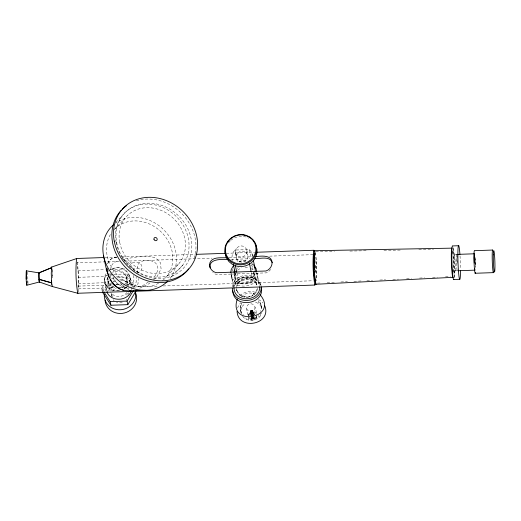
<?xml version="1.0" encoding="UTF-8"?>
<svg xmlns="http://www.w3.org/2000/svg" width="521" height="521" viewBox="0 0 521 521"><rect width="100%" height="100%" fill="white"/><g stroke="black" fill="none" stroke-linecap="round" stroke-linejoin="round"><path stroke-width="0.39" stroke-dasharray="2.6 1.95" d="M78.091 287.299C78.222 279.334 78.788 270.191 76.743 262.897M244.238 278.781L244.232 279.289C240.891 280.259 237.973 282.714 236.899 286.075C238.462 276.736 254.202 275.589 256.918 284.967M241.731 279.764L241.724 280.298L241.633 279.803M116.711 257.14C112.582 257.146 108.401 260.135 107.469 264.407M137.837 273.199L137.244 265.612C140.546 259.23 150.048 258.891 155.375 262.884C160.546 267.273 156.613 274.574 152.94 278.488M27.997 283.717L27.606 272.125M78.3 291.897L78.534 277.804L77.544 261.776M455.1 269.976L454.11 278.312A16.933 1.172 88 0 0 454.286 262.61A16.933 1.172 88 0 0 453.023 247.045M108.518 275.772L105.06 275.896L104.395 279.738L105.105 283.072L108.557 282.955L107.613 279.627L107.906 277.289M108.231 278.885C106.499 283.984 111.24 288.654 116.203 288.406M110.68 269.898C110.38 265.176 114.32 260.663 119.224 261.36L76.971 262.825M231.676 273.004C229.768 278.8 235.245 284.258 240.995 283.216M232.105 273.818C227.579 291.128 261.776 289.494 256.97 272.958L259.399 284.805L258.097 282.095L256.039 279.803M234.893 272.893C230.484 288.452 259.289 287.071 253.545 272.249L256.899 284.87M106.037 273.746C102.526 279.204 105.9 285.593 106.623 291.317C105.581 287.625 106.642 283.489 109.377 280.793M107.88 277.172L107.567 279.399L109.729 290.471L109.384 288.269L109.703 286.042L110.654 283.945M128.381 289.826L128.694 287.599M131.598 289.715C131.8 283.255 131.045 275.505 126.271 270.679A13.038 12.035 -11.6 0 0 117.336 267.67L113.839 268.269L110.817 269.858M232.477 287.045C233.792 272.398 258.436 270.809 261.014 285.56M234.001 288.067C233.968 273.375 259.243 272.138 259.738 287.175M240.891 312.366C240.083 309.311 239.667 305.944 241.51 303.157L242.187 306.452L241.132 308.777L241.067 313.075M252.939 311.05C253.427 312.815 250.249 313.29 250.184 311.467C252.021 307.423 254.645 313.629 253.857 315.537M249.995 316.136C250.021 313.811 253.486 312.958 254.73 314.847M256.436 272.333C255.752 286.114 232.119 287.292 230.914 273.212M257.413 287.761C257.289 296.26 245.736 300.252 239.653 294.912C232.763 283.737 237.14 291.975 239.569 294.365C245.345 299.451 256.417 296.143 257.146 288.106M254.73 317.335C254.228 320.239 249.878 319.099 248.719 317.256M256.853 316.299L256.299 318.201L253.74 320.037M261.112 304.765L261.789 308.061L260.708 305.814L258.996 303.906L258.318 300.61C261.392 303.196 262.441 307.911 260.357 311.415M253.909 274.56C253.395 283.346 238.169 285.033 234.925 277.322M107.658 263.646C108.856 260.37 111.787 257.888 115.206 257.218M115.239 257.218L116.665 257.433M454.019 273.466L454.976 270.523M106.317 275.114C101.217 282.923 108.629 292.346 117.479 290.444A13.038 12.035 -11.6 0 0 120.618 289.969M232.145 271.252L232.959 269.005M235.824 273.056L234.932 276.827L236.488 287.957M233.219 287.266C236.729 274.183 256.918 273.408 261.171 286.303M234.535 285.664L235.805 282.87M237.543 308.048L238.963 304.922L240.78 302.74M248.439 315.218C249.416 311.988 254.3 311.265 256.195 314.046M248.524 315.615C249.494 312.385 254.385 311.662 256.28 314.443M254.17 317.68L252.822 318.644L251.467 317.771M256.638 316.879C255.661 320.109 250.77 320.838 248.882 318.051M242.669 316.41C247.618 322.955 259.451 320.858 261.822 312.971M130.589 286.068C133.89 283.639 134.372 279.145 133.526 275.407M123.158 257.81L122.702 258.755L122.936 257.797L127.411 258.533L141.106 256.254L147.391 256.117L154.008 257.374L157.355 259.386L160.357 262.577L161.087 268.94L156.906 276.879L153.102 280.233M126.277 283.952C130.458 276.163 119.374 267.833 112.569 272.913M129.416 284.479C133.109 276.664 125.105 267.273 116.958 267.683A13.038 12.035 -11.6 0 0 110.719 269.409M134.177 287.019L135.558 284.609L136.339 280.884L136.118 276.697M102.409 291.968L101.673 288.387L107.938 277.993M102.826 291.278L109.508 280.194M109.527 276.143L112.08 273.323M252.366 256.299A10.596 9.782 -11.6 0 0 250.985 251.519L249.357 249.572L234.951 250.034L233.343 252.079A10.596 9.782 -11.6 0 0 232.783 260.617M235.218 273.421A10.596 9.782 -11.6 0 0 236.247 275.72L237.869 277.667L252.275 277.205L253.883 275.153A10.596 9.782 -11.6 0 0 255.153 271.545M109.338 274.469L110.354 273.251M124.083 284.876C132.301 277.615 120.481 266.153 112.347 271.819M126.877 286.205C129.618 283.509 130.68 279.373 129.631 275.681M126.922 292.528C123.177 297.693 114.386 297.817 110.706 292.502M241.549 297.217C244.147 293.245 249.689 291.864 253.942 293.837L253.16 293.349L254.834 294.424M242.187 306.452L244.974 303.639M256.052 317.002C255.134 318.513 251.949 320.115 250.972 317.908M270.764 269.474L268.035 272.092L266.355 272.874L219.198 274.502C216.814 274.951 214.574 273.968 212.75 272.522M228.445 242.793L230.302 240.787M115.818 222.408L121.836 216.085M114.444 229.429L124.838 218.501M167.104 275.961L179.686 262.734M182.689 265.156L170.113 278.383A39.127 34.041 43.6 0 0 164.174 230.191A39.127 34.041 43.6 0 0 115.649 223.131M238.266 267.501L237.263 268.452M237.615 270.165L241.542 267.586M150.087 282.773L148.882 283.782L139.348 288.419M239.191 262.083L240.858 261.041L246.947 260.962L243.6 260.624L240.272 261.132L237.172 262.376M111.481 279.041L113.78 277.778M113.174 281.405L115.909 279.992M123.588 285.234L119.771 287.24M236.925 281.392C241.607 277.198 248.667 276.143 254.378 278.748M239.881 295.609C244.544 291.434 251.565 290.386 257.257 292.978M148.342 281.985C145.639 283.528 139.765 288.81 137.225 285.84L138.019 283.724L138.241 278.566M230.764 240.285L234.255 238.032A15.708 14.503 -11.6 0 1 246.446 237.075L248.921 238.195M124.35 286.185L120.963 287.853M126.57 287.8L123.809 289.175M253.818 317.953L252.555 318.305L250.751 317.706M116.307 276.931C122.305 275.414 129.442 278.468 131.455 284.551M252.314 315.785L253.304 315.746M119.85 290.171L117.101 290.457A13.038 12.035 -11.6 0 1 108.166 287.442L106.108 285.15L104.806 282.447M317.413 283.144L321.47 282.942M327.142 282.662L334.443 282.297M340.929 281.978L347.409 281.653M353.896 281.333L361.196 280.969M366.869 280.689L372.548 280.409M379.842 280.044L385.52 279.764M392.814 279.406L398.493 279.126M406.595 278.722L411.46 278.481M419.568 278.077L424.433 277.836M432.541 277.433L437.406 277.192M445.514 276.794L450.378 276.553M246.479 283.027C252.744 283.658 259.243 277.921 256.645 271.363M105.17 257.498L116.496 257.107M122.09 256.912L195.479 254.372M226.316 253.304L254.723 252.32M124.825 261.171L212.04 258.149M229.045 257.556L252.053 256.781M269.539 256.156L313.271 254.645M231.304 259.393L250.002 258.748M457.464 254.691L454.429 254.802L452.684 250.49M77.942 270.601L105.424 269.65M110.27 269.481L124.819 268.979M131.963 268.732L137.16 268.549M136.072 271.884L137.564 271.832M113.239 274.417L110.029 274.528L110.758 278.11L113.975 277.999M114.04 274.391L126.896 273.942L135.414 287.221M78.228 277.322L104.877 276.397M117.186 277.888L127.632 277.53L134.444 288.146M78.267 283.645L104.916 282.721M454.833 270.536A7.939 0.554 88 0 0 455.035 259.588A7.939 0.554 88 0 0 454.032 257.882A7.939 0.554 88 0 0 454.833 270.536L457.868 270.432M78.189 286.114L112.992 284.909M116.229 284.798L121.894 284.603M125.945 284.459L132.419 284.238M78.437 288.881L114.867 287.618M119.726 287.455L126.981 287.201M131.735 287.038L158.319 286.114M163.177 285.951L313.114 280.754M315.791 251.741L334.456 251.376M349.871 251.07L366.908 250.738M383.951 250.399L400.18 250.08M418.838 249.715L433.446 249.422M119.609 279.432C123.379 279.412 127.131 281.757 128.348 285.397L126.531 276.527M252.646 320.2L249.644 319.204L248.537 317.563M244.961 267.032L249.214 268.178M125.392 287.253C119.055 286.276 113.93 281.125 111.807 275.244M255.479 302.05L258.996 303.906M114.77 287.416L110.432 285.352L107.906 281.601M123.959 259.517C128.785 262.128 132.399 266.628 134.555 271.61M258.611 299.568L261.607 301.49L262.988 303.033M253.056 265.287L251.194 263.665M250.679 265.013L253.343 267.175M240.487 310.392L241.568 312.639L243.281 314.547M252.229 263.561L253.447 265.02M251.317 268.484L252.522 269.989M101.673 288.387L103.379 291.044M252.001 267.468C259.243 279.471 235.694 286.517 234.131 273.102M248.289 316.364C246.947 311.578 255.023 309.533 256.462 314.137C256.013 310.321 255.505 302.525 249.683 303.99C244.369 305.508 247.508 312.112 248.133 315.596M254.828 314.586C253.968 311.819 249.116 313.049 249.924 315.921M246.713 308.692C248.146 313.297 256.228 311.252 254.886 306.465M253.226 272.457L253.87 273.838M254.183 293.922L254.398 294.398L254.333 293.779M256.892 289.728L257.074 290.164L256.931 289.637M249.52 296.423L249.741 296.95L249.624 296.403M252.04 295.433L252.249 295.941L252.125 295.4M246.83 296.801L247.045 297.361L246.934 296.814M239.426 281.425L239.575 281.841L239.575 281.281M255.785 282.61L257.042 285.378L256.86 284.785M244.147 296.56L244.342 297.139L244.232 296.586M241.646 295.7L241.822 296.306L241.731 295.759M237.81 283.398L237.928 283.815L237.85 283.307M255.85 282.682L255.987 283.19C253.401 279.51 248.478 278.175 244.232 279.289L244.134 278.794M252.027 279.445L252.151 279.94L252.112 279.497M249.513 278.611L249.631 279.1L249.611 278.644M246.824 278.39L246.928 278.878L246.928 278.396M252.008 253.812L252.646 256.918M261.496 307.208L261.763 308.523M249.357 249.572L251.115 258.116M260.031 302.519L260.708 305.814M260.226 312.659L260.767 315.296M246.843 250.301L247.898 255.453M251.317 272.542L252.275 277.205M258.676 315.342L259.08 317.315M256.195 315.602L256.873 318.898M252.796 310.75L253.707 315.433M252.574 310.503L253.493 314.997M252.802 311.994L253.421 314.99M253.896 317.96L254.3 319.933M252.281 310.314L253.812 318.246M251.943 310.203L253.173 316.195M252.294 312.463L253.525 318.455M251.578 310.177L252.809 316.162M251.956 312.6L252.574 315.596M252.724 316.345L253.186 318.591M251.22 310.229L252.444 316.214M251.597 312.659L252.21 315.648M252.366 316.397L252.822 318.644M250.881 310.366L251.956 315.602M251.233 312.626L251.845 315.622M252.001 316.371L252.464 318.618M250.594 310.575L251.669 315.811M250.894 312.515L251.506 315.511M251.663 316.26L252.125 318.5M250.373 310.835L251.832 318.318M250.23 311.141L251.148 315.817M250.184 311.467L251.109 315.954M250.992 317.719L251.532 320.356M234.951 250.034L237.504 262.467M235.394 252.639L236.456 257.797M248.224 317.491L248.764 320.128M236.912 273.004L237.869 277.667M245.912 317.953L246.179 319.269M234.359 274.574L235.251 278.911M240.455 305.482L241.132 308.777M241.568 312.639L241.835 313.955M240.103 307.95L240.78 311.245M231.252 275.42L233.525 286.491M126.896 273.942L127.632 277.53M111.878 297.276L111.142 293.694A8.46 7.808 -11.6 0 0 113.35 297.133M453.303 248.55L454.586 255.323M260.708 284.075L261.021 286.055M236.56 288.484L236.931 290.861L236.899 290.418M236.827 285.567L236.899 286.075M237.908 292.515L237.986 293.056L237.973 292.594M52.126 268.81L52.686 277.823M27.561 283.053L27.346 280.539M52.308 270.581L52.471 272.815M315.257 260.637L315.687 272.548M315.218 265.684L315.387 272.437M52.601 275.27L52.706 279.041M315.407 252.438A16.919 1.172 88 0 1 316.566 280.839M126.955 299.223A8.46 7.808 -11.6 0 1 126.017 300.304M122.246 302.46A8.46 7.808 -11.6 0 1 116.496 302.193M114.086 300.715A8.46 7.808 -11.6 0 1 113.135 299.699M111.579 295.264A8.46 7.808 -11.6 0 1 111.859 293.225M112.686 291.304A8.46 7.808 -11.6 0 1 115.753 288.334M117.785 287.481A8.46 7.808 -11.6 0 1 125.945 289.227M128.153 292.659A8.46 7.808 -11.6 0 1 128.453 294.678M105.021 291.135A15.819 14.608 -11.6 0 1 112.087 282.727M113.298 282.095A15.819 14.608 -11.6 0 1 117.218 280.806M120.644 280.48A15.819 14.608 -11.6 0 1 133.663 287.338M452.671 251.011A14.718 1.022 88 0 1 453.517 273.746M127.443 293.134A8.46 7.808 -11.6 0 1 126.61 295.049M110.875 290.998A8.46 7.808 -11.6 0 1 113.278 286.055M115.669 284.414A8.46 7.808 -11.6 0 1 121.419 283.743M126.564 287.214A8.46 7.808 -11.6 0 1 127.417 289.077M107.098 291.962A15.819 14.608 -11.6 0 1 114.053 285.775M116.632 284.811A15.819 14.608 -11.6 0 1 122.083 284.179M158.605 283.235A35.272 30.68 43.6 0 1 117.284 274.827A35.272 30.68 43.6 0 1 110.882 233.708M114.353 229.299A35.272 30.68 43.6 0 1 162.715 233.532A35.272 30.68 43.6 0 1 161.992 281.053M126.369 286.81A13.038 12.035 -11.6 0 1 123.718 288.719M108.068 271.311A13.038 12.035 -11.6 0 1 109.599 270.093M452.658 251.747A13.8 0.957 88 0 1 453.42 273.629M129.371 266.192A6.545 5.685 -9 0 1 139.817 263.209A6.545 5.685 -9 0 1 138.553 272.678M457.236 254.964A8.251 0.573 88 0 0 457.191 263.691A7.939 0.554 88 0 1 457.197 255.257M315.296 252.802A15.864 1.101 88 0 1 316.494 280.005M460.036 255.935A16.933 1.172 88 0 1 460.486 268.882M457.119 270.223A8.251 0.573 88 0 1 456.435 258.507A8.251 0.573 88 0 1 457.191 256.006M475.413 258.761A8.251 0.573 88 0 1 475.627 266.941M475.426 257.543A11.39 0.788 88 0 1 475.732 267.599M475.406 261.555A8.251 0.573 88 0 1 475.478 266.947M136.339 200.813A44.728 38.912 43.6 0 1 181.901 213.753A44.728 38.912 43.6 0 1 193.91 259.139M236.326 248.484L235.635 249.787A6.063 5.594 -11.6 0 0 235.87 253.994L237.823 256.111L239.178 256.723A5.731 5.295 -11.6 0 0 243.626 256.371L244.903 255.55L246.609 253.154A6.063 5.594 -11.6 0 0 246.374 248.94L244.421 246.83L243.066 246.218A5.731 5.295 -11.6 0 0 238.618 246.57L236.326 248.484M237.381 253.642L236.69 254.945A6.063 5.594 -11.6 0 0 236.925 259.152L238.879 261.262L240.233 261.881A5.731 5.295 -11.6 0 0 244.681 261.529L245.958 260.708L247.664 258.305A6.063 5.594 -11.6 0 0 247.429 254.098L245.476 251.982L244.121 251.369A5.731 5.295 -11.6 0 0 239.673 251.721L237.381 253.642M116.678 242.662A40.312 35.07 43.6 0 0 178.683 272.444A40.312 35.07 43.6 0 0 166.407 207.312A40.312 35.07 43.6 0 0 116.678 242.662M119.674 242.245A35.272 30.68 43.6 0 0 173.923 268.302A35.272 30.68 43.6 0 0 163.184 211.311A35.272 30.68 43.6 0 0 119.674 242.245M116.111 242.421A39.127 34.041 43.6 0 0 176.293 271.33A39.127 34.041 43.6 0 0 164.382 208.107A39.127 34.041 43.6 0 0 116.111 242.421"/><path stroke-width="0.78" d="M51.859 284.655L51.677 282.857L39.095 279.399L39.016 277.993A4.722 0.326 88 0 1 38.99 273.72M39.095 279.399L38.99 278.097A4.722 0.326 88 0 1 38.964 273.818L39.042 273.102M51.748 266.967L51.266 273.18L51.677 282.883L39.101 279.263L39.394 281.991L52.237 286.498L77.74 293.258L314.84 285.046L315.4 283.685M51.332 269.077L51.579 267.071L76.867 258.475L103.555 257.556M230.796 272.483L231.22 269.513L233.506 265.502M234.014 272.366L234.333 270.145M259.738 287.175C259.771 301.867 234.496 303.098 234.001 288.067M261.223 287.377C261.262 303.893 232.848 305.286 232.288 288.38M39.212 281.112L39.394 281.991L39.524 281.555M255.31 256.671C260.669 256.026 271.76 254.45 272.105 262.708C272.053 266.374 269.513 269.93 265.97 270.992L218.813 272.626C213.512 273.655 208.263 268.107 209.865 262.884C212.444 256.234 221.425 258.201 226.85 257.661M210.093 267.918C208.563 258.266 222.291 259.393 228.048 259.51M26.33 271.819L26.239 280.943L26.773 285.241L39.472 281.972L39.244 281.014M27.001 284.661L26.773 285.241M76.561 258.572C75.493 270.054 75.806 281.887 77.74 293.258L78.039 293.167M315.153 279.679L314.73 280.702L313.596 269.631L313.85 254.684L314.332 255.433M39.01 273.199L39.108 272.77L51.436 267.742L39.082 272.874L26.284 270.829L26.141 279.126M39.062 273.18L39.121 272.77M39.472 281.972L39.57 281.542L39.505 281.874M131.175 291.154C127.678 301.32 110.914 302.239 106.948 291.994M237.329 298.956C227.527 327.312 279.503 318.409 260.253 294.899M102.409 291.968L110.927 305.247L127.801 304.661L127.065 301.079L133.33 290.685M127.801 304.661L136.15 290.803M146.564 290.347C137.987 289.63 128.804 292.457 120.546 289.344C107.704 283.378 106.095 267.787 103.529 255.648M26.851 284.205L26.389 281.965M51.859 284.629L52.406 286.439M314.306 251.363L313.662 250.36C312.6 261.842 312.913 273.675 314.84 285.046M129.67 290.679L130.953 290.497M315.817 284.271L452.834 277.341M196.293 254.339L225.508 253.33M256.345 252.262L313.968 250.269M458.747 245.723L452.684 245.932A16.933 1.172 88 0 0 451.948 262.831A16.933 1.172 88 0 0 453.856 279.484M254.88 258.579C260.142 258.93 269.911 255.531 272.236 262.714M457.51 254.378L474.638 253.786M457.926 270.744L475.061 270.152M475.139 273.264L493.361 272.633M453.55 279.51L459.613 279.302M103.803 291.708L110.191 301.666L127.065 301.079M120.729 289.344L123.62 290.34M120.625 289.311C116.398 287.162 112.927 283.854 110.374 279.868M253.753 264.798L256.085 268.654L256.54 271.591M254.886 267.774L255.251 268.237M109.149 277.361L107.098 270.757L107.131 271.402M264.785 305.873C272.19 324.563 238.051 331.122 237.075 311.369M26.408 270.79L26.545 271.239M253.284 260.031L254.88 267.801M249.403 263.216L251.155 271.767M235.316 265.228L236.749 272.223M233.304 264.095L234.899 271.871M209.533 264.876L209.859 266.465M110.191 301.666L110.927 305.247M261.268 286.96C265.423 304.909 233.323 309.07 232.744 290.607M39.153 280.181L39.264 281.145L39.101 279.263M51.52 280.695L51.677 282.857M106.961 268.426L107.052 269.982M106.994 268.79L107.059 270.099M135.46 291.552A15.819 14.608 -11.6 0 1 120.97 309.735A15.819 14.608 -11.6 0 1 104.356 294.15M135.18 292.359A15.819 14.608 -11.6 0 1 124.578 312.932A15.819 14.608 -11.6 0 1 105.06 300.122M167.436 281.418A39.127 34.041 43.6 0 1 114.535 276.82A39.127 34.041 43.6 0 1 113.728 224.616M460.492 270.484A16.933 1.172 88 0 1 458.89 275.635A16.933 1.172 88 0 1 457.979 249.526A16.933 1.172 88 0 1 459.926 254.346M316.123 284.245A16.919 1.172 88 0 1 314.215 267.599A16.919 1.172 88 0 1 314.958 250.712L452.085 248.146A14.718 1.022 88 0 0 451.44 262.838A14.718 1.022 88 0 0 453.101 277.315M315.479 282.174A15.864 1.101 88 0 1 314.495 272.092M314.371 269.663A15.864 1.101 88 0 1 314.391 253.473M314.697 251.786A15.864 1.101 88 0 1 314.984 251.76M316.078 283.196A15.864 1.101 88 0 1 315.791 283.222M254.17 266.049A10.596 9.782 -11.6 0 1 255.153 271.545M234.958 272.19A10.596 9.782 -11.6 0 1 234.867 270.94M493.739 271.825A11.39 0.788 88 0 1 492.338 262.897A11.39 0.788 88 0 1 492.775 250.041L474.559 250.673A11.39 0.788 88 0 0 474.117 263.528A11.39 0.788 88 0 0 475.517 272.457M474.898 269.611A8.251 0.573 88 0 1 474.729 268.543M474.318 263.098A8.251 0.573 88 0 1 474.364 254.372M474.357 258.859A8.251 0.573 88 0 1 474.37 256.983M188.7 268.856A44.728 38.912 43.6 0 1 128.889 270.614A44.728 38.912 43.6 0 1 121.152 210.367M122.246 209.234A44.728 38.912 43.6 0 1 126.453 205.704M255.518 244.544A16.613 15.337 -11.6 0 1 256.15 256.078L254.261 259.647L251.48 262.656L247.983 264.909A15.708 14.503 -11.6 0 1 235.798 265.866L232.086 264.186L228.993 261.633L226.726 258.39A16.613 15.337 -11.6 0 1 225.222 250.744M227.618 241.549L225.73 245.117A16.613 15.337 -11.6 0 0 226.368 256.651L228.634 259.888L231.728 262.441L235.44 264.121A15.708 14.503 -11.6 0 0 247.625 263.164L251.122 260.91L253.903 257.902L255.798 254.333A16.613 15.337 -11.6 0 0 255.16 242.799L252.887 239.562L249.793 237.009L246.088 235.329A15.708 14.503 -11.6 0 0 233.896 236.287L230.406 238.54L227.618 241.549M228.061 241.477L226.251 244.909A15.949 14.725 -11.6 0 0 226.863 255.974L229.038 259.087L232.008 261.535L235.57 263.151A15.083 13.924 -11.6 0 0 247.273 262.226L250.621 260.064L253.297 257.172L255.114 253.747A15.949 14.725 -11.6 0 0 254.502 242.682L252.32 239.569L249.351 237.12L245.795 235.505A15.083 13.924 -11.6 0 0 234.092 236.43L230.738 238.585L228.061 241.477M114.242 241.138A44.728 38.912 43.6 0 0 183.034 274.183A44.728 38.912 43.6 0 0 169.416 201.92A44.728 38.912 43.6 0 0 114.242 241.138M493.309 254.841A10.707 0.742 88 0 0 494.396 271.916A10.707 0.742 88 0 0 494.663 257.146A10.707 0.742 88 0 0 493.309 254.841M153.988 239.289A1.739 1.517 43.6 0 0 156.73 240.37A1.739 1.517 43.6 0 0 155.981 237.576A1.739 1.517 43.6 0 0 153.988 239.289"/></g></svg>
